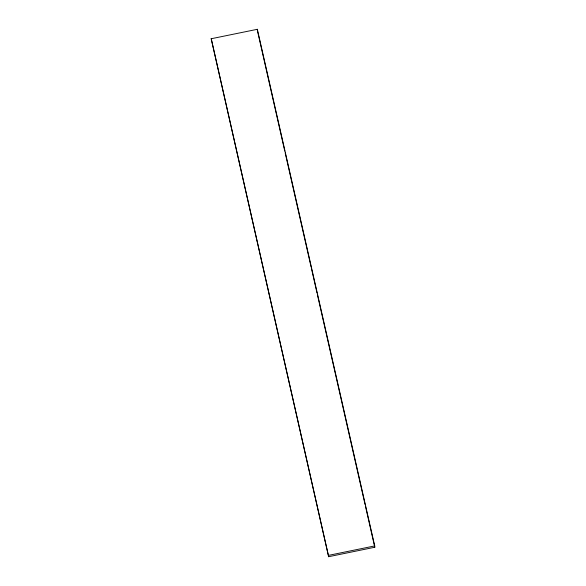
<?xml version="1.0" encoding="UTF-8"?>
<svg xmlns="http://www.w3.org/2000/svg" width="586" height="586" viewBox="0 0 586 586"><rect width="100%" height="100%" fill="white"/><g stroke="black" fill="none" stroke-linecap="round" stroke-linejoin="round"><path stroke-width="0.88" d="M211.216 38.742L257.342 29.3L374.718 545.918L374.784 547.258L328.658 556.7L211.216 38.742L328.658 556.7M328.585 555.36L374.718 545.918M257.613 31.534L284.781 151.1M285.184 152.88L311.137 267.091M311.54 268.871L317.011 292.963M317.414 294.751L365.056 504.429M365.459 506.216L374.784 547.258M257.342 29.3L257.415 30.64"/></g></svg>
